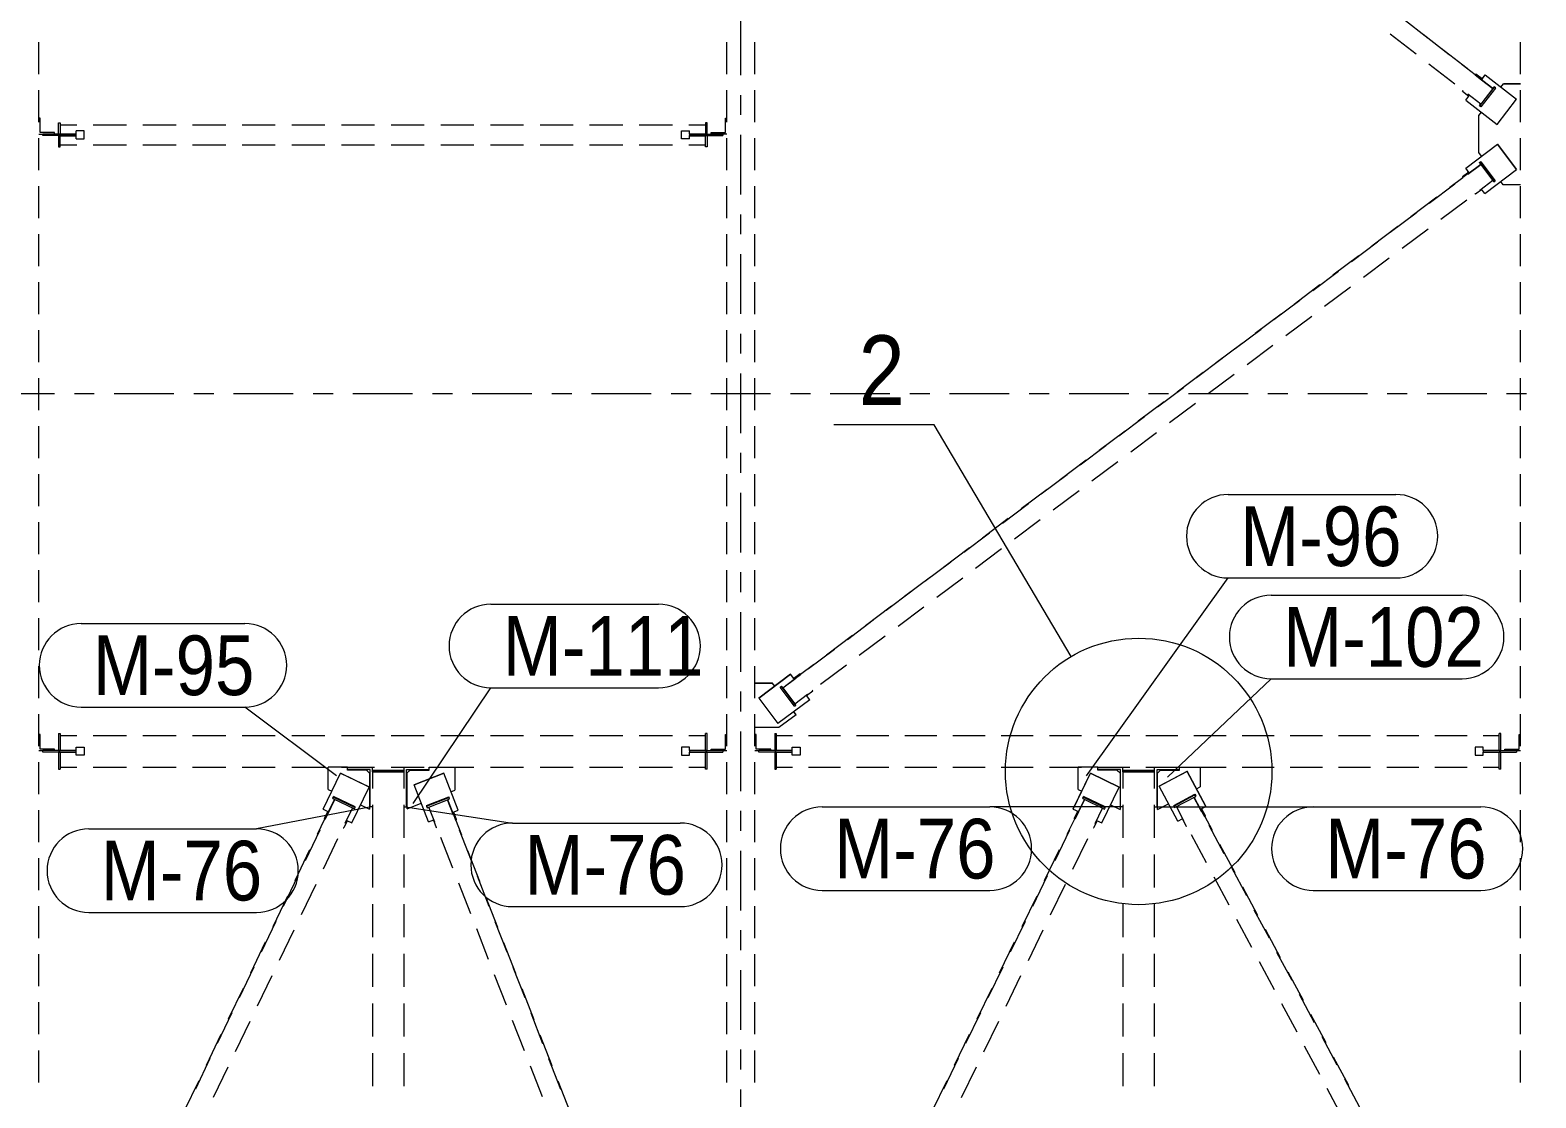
# Model space of a CAD drawing. Header units: millimetres. Extents: x -59 to 782, y -222 to 372.
# Drawn here: x 126.3 to 202, y 14.6 to 68.3 of the extents above; entities that cross this region are included whole.
import ezdxf

# ---------------------------------------------------------------- set-up
doc = ezdxf.new("R2010")
doc.units = ezdxf.units.MM
doc.linetypes.add('XKITLINE00', pattern=[0])
doc.linetypes.add('XKITLINE03', pattern=[6, 3, -1, 1, -1])
for name, color, linetype, lineweight in [('DetailSymbol', 3, 'Continuous', 0), ('Part', 2, 'Continuous', 0), ('PartMark', 3, 'Continuous', 0), ('S-GRID', 1, 'Continuous', 0)]:
    doc.layers.add(name, color=color, linetype=linetype, lineweight=lineweight)
doc.styles.add('GOST type A', font='ARIAL.TTF')

msp = doc.modelspace()

# ---------------------------------------------------------------- linework, layer by layer
at = {"layer": 'DetailSymbol', "linetype": 'XKITLINE00', "lineweight": 0}
for p, q in [((171.724, 48.416), (166.673, 48.416)), ((178.597, 36.759), (171.724, 48.416))]:
    msp.add_line(p, q, dxfattribs=at)
msp.add_circle((182, 30.988), 6.7, dxfattribs=at)
at = {"layer": 'Part', "linetype": 'XKITLINE00', "lineweight": 0}
for p, q in [((196.555, 67.843), (195.255, 68.85)), ((126.7, 66.054), (126.7, 67.663)), ((161.3, 66.054), (161.3, 67.663)), ((162.7, 66.054), (162.7, 67.663)), ((195.942, 67.053), (194.642, 68.06)), ((196.308, 68.052), (197.615, 67.039)), ((201.2, 66.054), (201.2, 67.663)), ((198.505, 66.332), (197.205, 67.339)), ((197.892, 65.542), (196.592, 66.549)), ((198.268, 66.532), (198.922, 66.026)), ((198.919, 66.023), (198.944, 66.054)), ((198.944, 66.047), (198.919, 66.016)), ((198.919, 66.023), (198.919, 66.016)), ((198.919, 66.016), (199.236, 65.771)), ((199.26, 65.809), (198.944, 66.054)), ((198.944, 66.054), (198.944, 66.047)), ((199.26, 65.802), (198.944, 66.047)), ((199.26, 65.806), (199.419, 66.012)), ((199.26, 65.805), (199.419, 66.01)), ((199.419, 66.01), (199.419, 66.012)), ((199.419, 66.012), (201, 64.787)), ((199.419, 66.01), (201, 64.785)), ((126.7, 63.639), (126.7, 65.249)), ((161.3, 63.639), (161.3, 65.249)), ((162.7, 63.639), (162.7, 65.249)), ((198.282, 65.201), (198.301, 65.225)), ((198.282, 65.194), (198.304, 65.222)), ((198.282, 65.201), (198.282, 65.194)), ((198.282, 65.194), (198.598, 64.949)), ((199.866, 65.402), (199.131, 64.453)), ((199.805, 65.324), (199.155, 65.828)), ((199.805, 65.324), (199.192, 64.534)), ((199.929, 65.353), (199.194, 64.404)), ((199.26, 65.802), (199.236, 65.771)), ((199.237, 65.772), (199.805, 65.332)), ((199.26, 65.809), (199.26, 65.802)), ((199.805, 65.332), (199.866, 65.411)), ((199.805, 65.332), (199.805, 65.324)), ((199.929, 65.362), (199.866, 65.411)), ((199.866, 65.411), (199.866, 65.402)), ((199.929, 65.353), (199.866, 65.402)), ((199.929, 65.353), (199.929, 65.362)), ((200.209, 65.4), (200.332, 65.559)), ((200.21, 65.399), (200.332, 65.557)), ((201.2, 65.559), (200.332, 65.559)), ((200.332, 65.559), (200.332, 65.557)), ((200.332, 65.557), (201.2, 65.557)), ((201.2, 63.639), (201.2, 65.249)), ((198.439, 64.746), (198.597, 64.95)), ((198.439, 64.747), (198.596, 64.95)), ((198.439, 64.747), (198.439, 64.746)), ((198.439, 64.746), (200.02, 63.521)), ((199.192, 64.534), (198.542, 65.038)), ((198.598, 64.949), (198.62, 64.977)), ((199.13, 64.463), (199.188, 64.537)), ((199.131, 64.453), (199.13, 64.463)), ((199.194, 64.404), (199.131, 64.453)), ((200.02, 63.521), (201, 64.785)), ((201, 64.785), (201, 64.787)), ((126.77, 63.84), (126.7, 63.84)), ((126.77, 63.11), (126.77, 63.84)), ((127.7, 63.04), (127.7, 63.6)), ((127.7, 63.6), (127.78, 63.6)), ((127.78, 63.6), (127.78, 63.04)), ((160.3, 63.6), (160.22, 63.6)), ((160.22, 63.6), (160.22, 63.04)), ((160.3, 63.04), (160.3, 63.6)), ((161.23, 63.11), (161.23, 63.84)), ((161.23, 63.84), (161.3, 63.84)), ((199.107, 63.978), (199.228, 64.135)), ((199.107, 63.977), (199.229, 64.134)), ((199.107, 63.977), (199.107, 63.978)), ((199.107, 62.107), (199.107, 63.977)), ((126.7, 63.04), (127.5, 63.04)), ((126.7, 61.225), (126.7, 62.835)), ((127.5, 63.11), (126.77, 63.11)), ((128.58, 63.04), (126.9, 63.04)), ((126.9, 62.96), (126.9, 63.04)), ((128.58, 62.96), (126.9, 62.96)), ((127.5, 63.04), (127.5, 63.11)), ((127.7, 62.96), (127.7, 62.4)), ((127.78, 63.5), (128.612, 63.5)), ((127.78, 63.05), (128.567, 63.05)), ((127.78, 62.4), (127.78, 62.96)), ((127.78, 62.95), (128.58, 62.95)), ((128.98, 63.2), (128.58, 63.2)), ((128.58, 63.04), (128.58, 63.2)), ((128.58, 62.96), (128.58, 63.04)), ((128.58, 62.8), (128.58, 62.96)), ((128.98, 62.8), (128.98, 63.2)), ((129.444, 63.5), (131.107, 63.5)), ((131.939, 63.5), (133.603, 63.5)), ((134.434, 63.5), (136.098, 63.5)), ((136.93, 63.5), (138.593, 63.5)), ((139.425, 63.5), (141.089, 63.5)), ((141.92, 63.5), (143.584, 63.5)), ((144.416, 63.5), (146.079, 63.5)), ((146.911, 63.5), (148.575, 63.5)), ((149.407, 63.5), (151.07, 63.5)), ((151.902, 63.5), (153.566, 63.5)), ((154.397, 63.5), (156.061, 63.5)), ((156.893, 63.5), (158.556, 63.5)), ((159.02, 62.8), (159.02, 63.2)), ((159.02, 63.2), (159.42, 63.2)), ((159.388, 63.5), (160.22, 63.5)), ((159.42, 63.04), (159.42, 63.2)), ((159.42, 63.05), (160.22, 63.05)), ((159.42, 63.04), (159.42, 62.96)), ((159.42, 63.04), (161.1, 63.04)), ((159.42, 62.96), (161.1, 62.96)), ((159.42, 62.8), (159.42, 62.96)), ((159.42, 62.95), (160.207, 62.95)), ((160.22, 62.4), (160.22, 62.96)), ((160.3, 62.96), (160.3, 62.4)), ((160.5, 63.04), (160.5, 63.11)), ((160.5, 63.11), (161.23, 63.11)), ((161.3, 63.04), (160.5, 63.04)), ((161.1, 63.04), (161.1, 62.96)), ((161.3, 61.225), (161.3, 62.835)), ((162.7, 61.225), (162.7, 62.835)), ((201.2, 61.225), (201.2, 62.835)), ((127.7, 62.4), (127.78, 62.4)), ((127.78, 62.5), (128.612, 62.5)), ((128.58, 62.8), (128.98, 62.8)), ((129.444, 62.5), (131.107, 62.5)), ((131.939, 62.5), (133.603, 62.5)), ((134.434, 62.5), (136.098, 62.5)), ((136.93, 62.5), (138.593, 62.5)), ((139.425, 62.5), (141.089, 62.5)), ((141.92, 62.5), (143.584, 62.5)), ((144.416, 62.5), (146.079, 62.5)), ((146.911, 62.5), (148.575, 62.5)), ((149.407, 62.5), (151.07, 62.5)), ((151.902, 62.5), (153.566, 62.5)), ((154.397, 62.5), (156.061, 62.5)), ((156.893, 62.5), (158.556, 62.5)), ((159.42, 62.8), (159.02, 62.8)), ((159.388, 62.5), (160.22, 62.5)), ((160.3, 62.4), (160.22, 62.4)), ((198.44, 61.329), (200.04, 62.529)), ((198.44, 61.328), (200.04, 62.528)), ((199.24, 61.929), (199.107, 62.107)), ((200.04, 62.528), (200.04, 62.529)), ((200.04, 62.529), (201, 61.249)), ((201, 61.248), (200.04, 62.528)), ((198.44, 61.328), (198.44, 61.329)), ((198.62, 61.088), (198.44, 61.328)), ((198.545, 61.024), (199.195, 61.511)), ((198.62, 61.088), (199.191, 61.516)), ((199.136, 61.6), (199.2, 61.648)), ((199.2, 61.638), (199.136, 61.59)), ((199.136, 61.59), (199.136, 61.6)), ((199.136, 61.59), (199.856, 60.63)), ((199.92, 60.688), (199.2, 61.648)), ((199.2, 61.648), (199.2, 61.638)), ((199.2, 61.638), (199.92, 60.678)), ((197.641, 60.363), (198.294, 60.853)), ((198.594, 61.123), (198.276, 60.884)), ((198.276, 60.877), (198.596, 61.117)), ((198.276, 60.884), (198.276, 60.877)), ((198.3, 60.845), (198.276, 60.877)), ((198.62, 61.085), (198.3, 60.845)), ((198.596, 61.12), (198.596, 61.117)), ((198.596, 61.117), (198.62, 61.085)), ((198.62, 61.085), (198.62, 61.088)), ((199.145, 60.224), (199.795, 60.711)), ((199.4, 60.048), (201, 61.248)), ((199.856, 60.63), (199.92, 60.678)), ((199.92, 60.678), (199.92, 60.688)), ((200.32, 60.49), (200.201, 60.649)), ((201, 61.249), (201, 61.248)), ((126.7, 58.811), (126.7, 60.42)), ((161.3, 58.811), (161.3, 60.42)), ((162.7, 58.811), (162.7, 60.42)), ((195.683, 58.894), (196.988, 59.873)), ((196.596, 59.562), (197.895, 60.536)), ((198.924, 60.013), (198.903, 60.042)), ((199.244, 60.253), (198.924, 60.013)), ((199.223, 60.282), (199.244, 60.253)), ((199.4, 60.048), (199.224, 60.283)), ((199.244, 60.253), (199.244, 60.256)), ((201.2, 60.49), (200.32, 60.49)), ((201.2, 58.811), (201.2, 60.42)), ((194.646, 58.099), (195.946, 59.074)), ((197.196, 58.762), (198.495, 59.737)), ((193.724, 57.425), (195.03, 58.404)), ((126.7, 56.397), (126.7, 58.006)), ((161.3, 56.397), (161.3, 58.006)), ((162.7, 56.397), (162.7, 58.006)), ((192.697, 56.637), (193.996, 57.612)), ((195.246, 57.3), (196.546, 58.274)), ((201.2, 56.397), (201.2, 58.006)), ((191.765, 55.956), (193.071, 56.935)), ((193.297, 55.837), (194.596, 56.812)), ((190.747, 55.175), (192.047, 56.15)), ((126.7, 53.983), (126.7, 55.592)), ((161.3, 53.983), (161.3, 55.592)), ((162.7, 53.983), (162.7, 55.592)), ((189.807, 54.487), (191.113, 55.467)), ((191.347, 54.375), (192.647, 55.35)), ((201.2, 53.983), (201.2, 55.592)), ((188.798, 53.713), (190.097, 54.688)), ((187.848, 53.018), (189.154, 53.998)), ((189.398, 52.913), (190.697, 53.888)), ((126.7, 51.568), (126.7, 53.178)), ((161.3, 51.568), (161.3, 53.178)), ((162.7, 51.568), (162.7, 53.178)), ((186.848, 52.251), (188.148, 53.226)), ((201.2, 51.568), (201.2, 53.178)), ((185.889, 51.549), (187.195, 52.529)), ((187.448, 51.451), (188.748, 52.426)), ((184.899, 50.789), (186.198, 51.764)), ((126.7, 49.154), (126.7, 50.764)), ((161.3, 49.154), (161.3, 50.764)), ((162.7, 49.154), (162.7, 50.764)), ((183.931, 50.08), (185.237, 51.06)), ((185.499, 49.989), (186.798, 50.964)), ((201.2, 49.154), (201.2, 50.764)), ((182.949, 49.327), (184.249, 50.301)), ((181.972, 48.611), (183.278, 49.591)), ((183.549, 48.527), (184.849, 49.502)), ((181, 47.864), (182.299, 48.839)), ((126.7, 46.74), (126.7, 48.349)), ((161.3, 46.74), (161.3, 48.349)), ((162.7, 46.74), (162.7, 48.349)), ((180.014, 47.142), (181.319, 48.122)), ((181.6, 47.065), (182.899, 48.039)), ((201.2, 46.74), (201.2, 48.349)), ((179.05, 46.402), (180.35, 47.377)), ((178.055, 45.673), (179.361, 46.653)), ((179.65, 45.602), (180.95, 46.577)), ((126.7, 44.326), (126.7, 45.935)), ((161.3, 44.326), (161.3, 45.935)), ((162.7, 44.326), (162.7, 45.935)), ((177.101, 44.94), (178.4, 45.915)), ((201.2, 44.326), (201.2, 45.935)), ((176.096, 44.204), (177.402, 45.184)), ((177.701, 44.14), (179, 45.115)), ((175.151, 43.478), (176.451, 44.453)), ((126.7, 41.911), (126.7, 43.521)), ((161.3, 41.911), (161.3, 43.521)), ((162.7, 41.911), (162.7, 43.521)), ((174.138, 42.735), (175.443, 43.715)), ((175.751, 42.678), (177.051, 43.653)), ((201.2, 41.911), (201.2, 43.521)), ((173.202, 42.016), (174.501, 42.991)), ((172.179, 41.266), (173.485, 42.246)), ((173.802, 41.216), (175.101, 42.191)), ((126.7, 39.497), (126.7, 41.107)), ((161.3, 39.497), (161.3, 41.107)), ((162.7, 39.497), (162.7, 41.107)), ((171.252, 40.554), (172.552, 41.529)), ((201.2, 39.497), (201.2, 41.107)), ((170.22, 39.797), (171.526, 40.777)), ((171.852, 39.754), (173.152, 40.729)), ((169.302, 39.092), (170.602, 40.066)), ((126.7, 37.083), (126.7, 38.692)), ((161.3, 37.083), (161.3, 38.692)), ((162.7, 37.083), (162.7, 38.692)), ((168.262, 38.328), (169.568, 39.308)), ((169.903, 38.292), (171.202, 39.267)), ((201.2, 37.083), (201.2, 38.692)), ((167.353, 37.629), (168.653, 38.604)), ((165.403, 36.167), (166.703, 37.142)), ((166.303, 36.859), (167.609, 37.839)), ((167.953, 36.83), (169.253, 37.804)), ((164.997, 35.88), (165.65, 36.37)), ((166.004, 35.368), (167.303, 36.342)), ((126.7, 34.669), (126.7, 36.278)), ((161.3, 34.669), (161.3, 36.278)), ((162.7, 34.669), (162.7, 36.278)), ((162.9, 34.674), (164.5, 35.874)), ((164.5, 35.873), (162.9, 34.673)), ((164.104, 35.193), (164.754, 35.68)), ((164.104, 35.2), (164.679, 35.631)), ((164.656, 35.666), (164.5, 35.874)), ((164.5, 35.874), (164.5, 35.873)), ((164.656, 35.665), (164.5, 35.873)), ((164.656, 35.669), (164.976, 35.909)), ((164.976, 35.902), (164.656, 35.662)), ((164.656, 35.662), (164.656, 35.669)), ((164.68, 35.63), (164.656, 35.662)), ((164.68, 35.63), (165, 35.87)), ((165, 35.877), (164.976, 35.909)), ((164.976, 35.909), (164.976, 35.902)), ((165, 35.87), (164.976, 35.902)), ((165, 35.87), (165, 35.877)), ((201.2, 34.669), (201.2, 36.278)), ((162.7, 35.435), (163.58, 35.435)), ((162.7, 35.434), (163.58, 35.434)), ((163.701, 35.274), (163.58, 35.435)), ((163.58, 35.435), (163.58, 35.434)), ((163.7, 35.274), (163.58, 35.434)), ((163.98, 35.233), (164.044, 35.281)), ((163.98, 35.223), (164.044, 35.271)), ((163.98, 35.223), (163.98, 35.233)), ((164.7, 34.263), (163.98, 35.223)), ((164.044, 35.271), (164.044, 35.281)), ((164.104, 35.201), (164.044, 35.281)), ((164.764, 34.311), (164.044, 35.271)), ((164.104, 35.2), (164.104, 35.193)), ((164.104, 35.193), (164.704, 34.393)), ((164.704, 34.393), (165.354, 34.88)), ((165.304, 34.798), (165.282, 34.827)), ((165.304, 34.798), (165.624, 35.038)), ((165.624, 35.038), (165.602, 35.067)), ((165.624, 35.045), (165.606, 35.069)), ((165.624, 35.038), (165.624, 35.045)), ((162.9, 34.673), (162.9, 34.674)), ((162.9, 34.673), (163.86, 33.393)), ((165.46, 34.593), (163.86, 33.393)), ((164.7, 34.263), (164.764, 34.311)), ((164.764, 34.321), (164.708, 34.396)), ((164.764, 34.311), (164.764, 34.321)), ((165.46, 34.593), (165.305, 34.799)), ((165.46, 34.594), (165.306, 34.799)), ((165.46, 34.594), (165.46, 34.593)), ((126.7, 32.254), (126.7, 33.864)), ((161.3, 32.254), (161.3, 33.864)), ((162.7, 32.254), (162.7, 33.864)), ((164.78, 33.834), (163.9, 33.203)), ((164.78, 33.836), (164.661, 33.994)), ((164.78, 33.834), (164.661, 33.993)), ((164.78, 33.834), (164.78, 33.836)), ((201.2, 32.254), (201.2, 33.864)), ((126.77, 32.84), (126.7, 32.84)), ((126.77, 32.11), (126.77, 32.84)), ((127.7, 32.9), (127.7, 32.04)), ((127.7, 32.9), (127.78, 32.9)), ((127.78, 32.9), (127.78, 32.04)), ((127.78, 32.8), (128.612, 32.8)), ((129.444, 32.8), (131.107, 32.8)), ((131.939, 32.8), (133.603, 32.8)), ((134.434, 32.8), (136.098, 32.8)), ((136.93, 32.8), (138.593, 32.8)), ((139.425, 32.8), (141.089, 32.8)), ((141.92, 32.8), (143.584, 32.8)), ((144.416, 32.8), (146.079, 32.8)), ((146.911, 32.8), (148.575, 32.8)), ((149.407, 32.8), (151.07, 32.8)), ((151.902, 32.8), (153.566, 32.8)), ((154.397, 32.8), (156.061, 32.8)), ((156.893, 32.8), (158.556, 32.8)), ((159.388, 32.8), (160.22, 32.8)), ((160.3, 32.9), (160.22, 32.9)), ((160.22, 32.04), (160.22, 32.9)), ((160.3, 32.04), (160.3, 32.9)), ((161.23, 32.11), (161.23, 32.84)), ((161.23, 32.84), (161.3, 32.84)), ((163.9, 33.203), (162.7, 33.203)), ((162.77, 32.84), (162.7, 32.84)), ((162.77, 32.11), (162.77, 32.84)), ((163.7, 32.9), (163.7, 32.04)), ((163.7, 32.9), (163.78, 32.9)), ((163.78, 32.9), (163.78, 32.04)), ((163.78, 32.8), (164.588, 32.8)), ((165.395, 32.8), (167.01, 32.8)), ((167.818, 32.8), (169.433, 32.8)), ((170.24, 32.8), (171.856, 32.8)), ((172.663, 32.8), (174.278, 32.8)), ((175.086, 32.8), (176.701, 32.8)), ((177.508, 32.8), (179.124, 32.8)), ((179.931, 32.8), (181.546, 32.8)), ((182.354, 32.8), (183.969, 32.8)), ((184.776, 32.8), (186.392, 32.8)), ((187.199, 32.8), (188.814, 32.8)), ((189.622, 32.8), (191.237, 32.8)), ((192.044, 32.8), (193.66, 32.8)), ((194.467, 32.8), (196.082, 32.8)), ((196.89, 32.8), (198.505, 32.8)), ((199.312, 32.8), (200.12, 32.8)), ((200.2, 32.9), (200.12, 32.9)), ((200.12, 32.04), (200.12, 32.9)), ((200.2, 32.04), (200.2, 32.9)), ((201.13, 32.11), (201.13, 32.84)), ((201.13, 32.84), (201.2, 32.84)), ((126.7, 32.04), (126.9, 32.04)), ((127.5, 32.11), (126.77, 32.11)), ((128.58, 32.04), (126.9, 32.04)), ((126.9, 31.96), (126.9, 32.04)), ((128.58, 31.96), (126.9, 31.96)), ((127.5, 32.04), (127.5, 32.11)), ((127.7, 32.04), (127.78, 32.04)), ((127.7, 31.96), (127.7, 31.1)), ((127.7, 31.96), (127.78, 31.96)), ((127.78, 32.05), (128.567, 32.05)), ((127.78, 31.96), (127.78, 31.1)), ((127.78, 31.95), (128.58, 31.95)), ((128.58, 32.2), (128.98, 32.2)), ((128.58, 32.04), (128.58, 32.2)), ((128.58, 31.96), (128.58, 32.04)), ((128.58, 31.8), (128.58, 31.96)), ((128.98, 31.8), (128.58, 31.8)), ((128.98, 32.2), (128.98, 31.8)), ((159.42, 32.2), (159.02, 32.2)), ((159.02, 32.2), (159.02, 31.8)), ((159.02, 31.8), (159.42, 31.8)), ((159.42, 32.04), (159.42, 32.2)), ((159.42, 32.05), (160.22, 32.05)), ((159.42, 32.04), (159.42, 31.96)), ((159.42, 32.04), (161.1, 32.04)), ((159.42, 31.8), (159.42, 31.96)), ((159.42, 31.96), (161.1, 31.96)), ((159.42, 31.95), (160.207, 31.95)), ((160.3, 32.04), (160.22, 32.04)), ((160.3, 31.96), (160.22, 31.96)), ((160.22, 31.1), (160.22, 31.96)), ((160.3, 31.1), (160.3, 31.96)), ((160.5, 32.04), (160.5, 32.11)), ((160.5, 32.11), (161.23, 32.11)), ((161.1, 32.04), (161.1, 31.96)), ((161.1, 32.04), (161.3, 32.04)), ((162.7, 32.04), (162.9, 32.04)), ((163.5, 32.11), (162.77, 32.11)), ((164.58, 32.04), (162.9, 32.04)), ((162.9, 31.96), (162.9, 32.04)), ((164.58, 31.96), (162.9, 31.96)), ((163.5, 32.04), (163.5, 32.11)), ((163.7, 32.04), (163.78, 32.04)), ((163.7, 31.96), (163.7, 31.1)), ((163.7, 31.96), (163.78, 31.96)), ((163.78, 32.05), (164.567, 32.05)), ((163.78, 31.96), (163.78, 31.1)), ((163.78, 31.95), (164.58, 31.95)), ((164.58, 32.2), (164.98, 32.2)), ((164.58, 32.04), (164.58, 32.2)), ((164.58, 31.96), (164.58, 32.04)), ((164.58, 31.8), (164.58, 31.96)), ((164.98, 31.8), (164.58, 31.8)), ((164.98, 32.2), (164.98, 31.8)), ((199.32, 32.2), (198.92, 32.2)), ((198.92, 32.2), (198.92, 31.8)), ((198.92, 31.8), (199.32, 31.8)), ((199.32, 32.04), (199.32, 32.2)), ((199.32, 32.05), (200.12, 32.05)), ((199.32, 32.04), (199.32, 31.96)), ((199.32, 32.04), (201, 32.04)), ((199.32, 31.96), (201, 31.96)), ((199.32, 31.8), (199.32, 31.96)), ((199.32, 31.95), (200.107, 31.95)), ((200.2, 32.04), (200.12, 32.04)), ((200.2, 31.96), (200.12, 31.96)), ((200.12, 31.1), (200.12, 31.96)), ((200.2, 31.1), (200.2, 31.96)), ((200.4, 32.04), (200.4, 32.11)), ((200.4, 32.11), (201.13, 32.11)), ((201, 32.04), (201.2, 32.04)), ((201, 32.04), (201, 31.96)), ((126.7, 29.84), (126.7, 31.45)), ((127.7, 31.1), (127.78, 31.1)), ((127.78, 31.2), (128.612, 31.2)), ((129.444, 31.2), (131.107, 31.2)), ((131.939, 31.2), (133.603, 31.2)), ((134.434, 31.2), (136.098, 31.2)), ((136.93, 31.2), (138.593, 31.2)), ((139.425, 31.2), (141.089, 31.2)), ((141.25, 31.195), (141.25, 31.2)), ((142.225, 31.195), (141.25, 31.195)), ((141.25, 30.084), (141.25, 31.195)), ((141.92, 31.2), (143.584, 31.2)), ((142.225, 31.08), (142.225, 31.2)), ((143.355, 31.08), (142.225, 31.08)), ((142.225, 31.055), (142.225, 31.08)), ((143.175, 31.065), (142.225, 31.065)), ((143.175, 31.055), (142.225, 31.055)), ((143.175, 31.065), (143.175, 31.055)), ((143.335, 30.905), (143.175, 31.065)), ((143.335, 30.895), (143.175, 31.055)), ((143.355, 29.2), (143.355, 31.08)), ((143.475, 30.969), (143.475, 31.2)), ((144.416, 31.2), (146.079, 31.2)), ((145.075, 30.969), (145.075, 31.2)), ((145.195, 29.2), (145.195, 31.08)), ((145.195, 31.08), (146.325, 31.08)), ((145.215, 30.91), (145.365, 31.06)), ((145.215, 30.915), (145.36, 31.06)), ((145.36, 31.06), (146.325, 31.06)), ((146.325, 31.08), (146.325, 31.2)), ((146.325, 31.195), (147.611, 31.195)), ((146.325, 31.06), (146.325, 31.08)), ((146.911, 31.2), (148.575, 31.2)), ((147.611, 31.195), (147.611, 31.2)), ((147.611, 31.195), (147.611, 30.041)), ((149.407, 31.2), (151.07, 31.2)), ((151.902, 31.2), (153.566, 31.2)), ((154.397, 31.2), (156.061, 31.2)), ((156.893, 31.2), (158.556, 31.2)), ((159.388, 31.2), (160.22, 31.2)), ((160.3, 31.1), (160.22, 31.1)), ((161.3, 29.84), (161.3, 31.45)), ((162.7, 29.84), (162.7, 31.45)), ((163.7, 31.1), (163.78, 31.1)), ((163.78, 31.2), (164.588, 31.2)), ((165.395, 31.2), (167.01, 31.2)), ((167.818, 31.2), (169.433, 31.2)), ((170.24, 31.2), (171.856, 31.2)), ((172.663, 31.2), (174.278, 31.2)), ((175.086, 31.2), (176.701, 31.2)), ((177.508, 31.2), (179.124, 31.2)), ((178.961, 31.195), (178.961, 31.2)), ((179.95, 31.195), (178.961, 31.195)), ((178.961, 30.088), (178.961, 31.195)), ((179.931, 31.2), (181.546, 31.2)), ((179.95, 31.08), (179.95, 31.2)), ((181.08, 31.08), (179.95, 31.08)), ((179.95, 31.055), (179.95, 31.08)), ((180.9, 31.065), (179.95, 31.065)), ((180.9, 31.055), (179.95, 31.055)), ((180.9, 31.065), (180.9, 31.055)), ((181.06, 30.905), (180.9, 31.065)), ((181.06, 30.895), (180.9, 31.055)), ((181.08, 29.2), (181.08, 31.08)), ((181.2, 30.969), (181.2, 31.2)), ((182.354, 31.2), (183.969, 31.2)), ((182.8, 30.969), (182.8, 31.2)), ((182.92, 29.2), (182.92, 31.08)), ((182.92, 31.08), (184.05, 31.08)), ((182.94, 30.9), (183.1, 31.06)), ((183.1, 31.06), (184.05, 31.06)), ((184.05, 31.08), (184.05, 31.2)), ((184.05, 31.195), (185.085, 31.195)), ((184.05, 31.06), (184.05, 31.08)), ((184.776, 31.2), (186.392, 31.2)), ((185.085, 31.195), (185.085, 31.2)), ((185.085, 31.195), (185.085, 30.211)), ((187.199, 31.2), (188.814, 31.2)), ((189.622, 31.2), (191.237, 31.2)), ((192.044, 31.2), (193.66, 31.2)), ((194.467, 31.2), (196.082, 31.2)), ((196.89, 31.2), (198.505, 31.2)), ((199.312, 31.2), (200.12, 31.2)), ((200.2, 31.1), (200.12, 31.1)), ((201.2, 29.84), (201.2, 31.45)), ((140.998, 29.098), (141.863, 30.898)), ((140.998, 29.093), (141.863, 30.893)), ((141.863, 30.893), (141.863, 30.898)), ((141.863, 30.898), (143.306, 30.208)), ((143.306, 30.203), (141.863, 30.893)), ((143.335, 30.905), (143.335, 30.895)), ((143.335, 30.895), (143.335, 29.086)), ((143.475, 30.988), (143.515, 30.988)), ((143.475, 30.969), (143.475, 30.137)), ((145.035, 31.028), (143.515, 31.028)), ((143.515, 31.028), (143.515, 30.961)), ((143.515, 31.001), (145.035, 31.001)), ((143.515, 30.961), (145.035, 30.961)), ((145.075, 30.96), (143.567, 30.96)), ((145.035, 30.961), (145.035, 31.028)), ((145.035, 30.988), (145.075, 30.988)), ((145.075, 30.137), (145.075, 30.969)), ((145.215, 29.106), (145.215, 30.915)), ((145.571, 30.317), (147.061, 30.898)), ((147.061, 30.893), (145.571, 30.312)), ((145.571, 30.312), (145.571, 30.317)), ((146.299, 28.453), (145.571, 30.312)), ((147.789, 29.039), (147.061, 30.898)), ((147.061, 30.898), (147.061, 30.893)), ((147.789, 29.034), (147.061, 30.893)), ((178.703, 29.103), (179.578, 30.898)), ((178.703, 29.098), (179.578, 30.893)), ((179.578, 30.893), (179.578, 30.898)), ((179.578, 30.898), (181.017, 30.2)), ((181.017, 30.194), (179.578, 30.893)), ((181.06, 30.905), (181.06, 29.069)), ((181.2, 30.988), (181.24, 30.988)), ((181.2, 30.969), (181.2, 30.137)), ((182.76, 31.028), (181.24, 31.028)), ((181.24, 31.028), (181.24, 30.961)), ((181.24, 31.001), (182.76, 31.001)), ((181.24, 30.961), (182.76, 30.961)), ((182.8, 30.96), (181.293, 30.96)), ((182.76, 30.961), (182.76, 31.028)), ((182.76, 30.988), (182.8, 30.988)), ((182.8, 30.137), (182.8, 30.969)), ((182.94, 29.07), (182.94, 30.9)), ((183.026, 30.246), (184.437, 30.998)), ((184.437, 30.993), (183.026, 30.241)), ((185.379, 29.237), (184.437, 30.998)), ((184.437, 30.998), (184.437, 30.993)), ((185.379, 29.232), (184.437, 30.993)), ((141.21, 28.814), (141.578, 29.58)), ((141.25, 30.084), (141.431, 29.998)), ((141.269, 28.963), (141.567, 29.585)), ((141.49, 29.655), (141.525, 29.727)), ((141.525, 29.694), (141.49, 29.622)), ((141.49, 29.622), (141.49, 29.655)), ((141.49, 29.622), (142.572, 29.104)), ((142.607, 29.209), (141.525, 29.727)), ((141.525, 29.727), (141.525, 29.694)), ((141.525, 29.694), (142.607, 29.176)), ((142.441, 28.403), (143.306, 30.203)), ((143.306, 30.208), (143.306, 30.203)), ((146.194, 29.269), (147.312, 29.705)), ((146.194, 29.236), (147.312, 29.672)), ((146.223, 29.162), (147.341, 29.597)), ((147.55, 28.795), (147.25, 29.562)), ((147.51, 28.924), (147.259, 29.565)), ((147.312, 29.672), (147.312, 29.705)), ((147.312, 29.705), (147.341, 29.631)), ((147.341, 29.597), (147.312, 29.672)), ((147.341, 29.597), (147.341, 29.631)), ((147.425, 29.968), (147.611, 30.041)), ((178.912, 28.812), (179.285, 29.578)), ((178.961, 30.088), (179.14, 30.001)), ((178.973, 28.967), (179.273, 29.583)), ((179.194, 29.659), (179.229, 29.731)), ((179.229, 29.694), (179.194, 29.622)), ((179.194, 29.622), (179.194, 29.659)), ((179.194, 29.622), (180.281, 29.094)), ((180.316, 29.203), (179.229, 29.731)), ((179.229, 29.731), (179.229, 29.694)), ((179.229, 29.694), (180.316, 29.166)), ((180.142, 28.4), (181.017, 30.194)), ((181.017, 30.2), (181.017, 30.194)), ((183.026, 30.241), (183.026, 30.246)), ((183.967, 28.48), (183.026, 30.241)), ((183.764, 29.277), (184.829, 29.844)), ((183.764, 29.24), (184.829, 29.807)), ((183.802, 29.169), (184.867, 29.736)), ((185.157, 28.98), (184.778, 29.689)), ((185.114, 29.09), (184.79, 29.696)), ((184.829, 29.807), (184.829, 29.844)), ((184.829, 29.844), (184.867, 29.773)), ((184.867, 29.736), (184.829, 29.807)), ((184.867, 29.736), (184.867, 29.773)), ((184.908, 30.117), (185.085, 30.211)), ((126.7, 27.426), (126.7, 29.035)), ((140.998, 29.098), (140.998, 29.093)), ((140.998, 29.093), (141.269, 28.964)), ((141.227, 28.984), (141.06, 28.635)), ((141.06, 28.611), (141.233, 28.971)), ((141.269, 28.954), (141.096, 28.594)), ((141.233, 28.981), (141.233, 28.971)), ((141.233, 28.971), (141.269, 28.954)), ((141.269, 28.954), (141.269, 28.964)), ((142.112, 28.382), (142.48, 29.148)), ((142.572, 29.104), (142.607, 29.176)), ((142.607, 29.176), (142.607, 29.209)), ((142.875, 29.307), (143.335, 29.086)), ((143.475, 29.2), (143.355, 29.2)), ((143.475, 29.305), (143.475, 27.641)), ((145.075, 27.641), (145.075, 29.305)), ((145.075, 29.2), (145.195, 29.2)), ((145.215, 29.106), (145.933, 29.386)), ((146.194, 29.269), (146.194, 29.236)), ((146.194, 29.236), (146.223, 29.162)), ((146.618, 28.432), (146.318, 29.199)), ((147.509, 28.925), (147.789, 29.034)), ((147.51, 28.915), (147.547, 28.93)), ((147.51, 28.925), (147.51, 28.915)), ((147.51, 28.915), (147.655, 28.543)), ((147.547, 28.93), (147.547, 28.939)), ((147.693, 28.558), (147.547, 28.93)), ((147.552, 28.941), (147.693, 28.582)), ((147.789, 29.034), (147.789, 29.039)), ((161.3, 27.426), (161.3, 29.035)), ((162.7, 27.426), (162.7, 29.035)), ((178.703, 29.103), (178.703, 29.098)), ((178.703, 29.098), (178.973, 28.967)), ((178.931, 28.988), (178.762, 28.641)), ((178.762, 28.615), (178.937, 28.974)), ((178.973, 28.957), (178.798, 28.598)), ((178.937, 28.985), (178.937, 28.974)), ((178.937, 28.974), (178.973, 28.957)), ((178.973, 28.957), (178.973, 28.967)), ((179.811, 28.376), (180.184, 29.141)), ((180.281, 29.094), (180.316, 29.166)), ((180.316, 29.166), (180.316, 29.203)), ((180.581, 29.301), (181.06, 29.069)), ((181.2, 29.2), (181.08, 29.2)), ((181.2, 29.305), (181.2, 27.641)), ((182.8, 27.641), (182.8, 29.305)), ((182.8, 29.2), (182.92, 29.2)), ((182.94, 29.07), (183.494, 29.365)), ((183.764, 29.277), (183.764, 29.24)), ((183.764, 29.24), (183.802, 29.169)), ((184.275, 28.511), (183.896, 29.22)), ((185.114, 29.091), (185.379, 29.232)), ((185.114, 29.08), (185.149, 29.099)), ((185.114, 29.091), (185.114, 29.08)), ((185.114, 29.08), (185.302, 28.728)), ((185.149, 29.099), (185.149, 29.11)), ((185.338, 28.747), (185.149, 29.099)), ((185.156, 29.113), (185.338, 28.773)), ((185.338, 28.773), (185.338, 28.747)), ((185.379, 29.232), (185.379, 29.237)), ((201.2, 27.426), (201.2, 29.035)), ((140.107, 26.517), (140.842, 28.048)), ((140.708, 27.828), (141.08, 28.602)), ((141.06, 28.635), (141.06, 28.611)), ((141.06, 28.611), (141.096, 28.594)), ((142.005, 28.159), (142.034, 28.145)), ((142.207, 28.505), (142.034, 28.145)), ((142.177, 28.519), (142.207, 28.505)), ((142.181, 28.527), (142.441, 28.403)), ((142.207, 28.505), (142.207, 28.515)), ((146.299, 28.453), (146.569, 28.558)), ((146.541, 28.538), (146.572, 28.55)), ((146.541, 28.547), (146.541, 28.538)), ((146.541, 28.538), (146.687, 28.166)), ((146.687, 28.166), (146.718, 28.178)), ((147.655, 28.543), (147.693, 28.558)), ((147.972, 27.776), (147.669, 28.549)), ((147.693, 28.582), (147.693, 28.558)), ((148.45, 26.496), (147.85, 28.029)), ((177.792, 26.515), (178.539, 28.046)), ((178.403, 27.833), (178.78, 28.607)), ((178.762, 28.641), (178.762, 28.615)), ((178.762, 28.615), (178.798, 28.598)), ((179.705, 28.158), (179.733, 28.144)), ((179.908, 28.503), (179.733, 28.144)), ((179.88, 28.516), (179.908, 28.503)), ((179.884, 28.525), (180.142, 28.4)), ((179.908, 28.503), (179.908, 28.513)), ((183.967, 28.48), (184.219, 28.614)), ((184.197, 28.592), (184.224, 28.606)), ((184.197, 28.602), (184.197, 28.592)), ((184.197, 28.592), (184.385, 28.24)), ((184.385, 28.24), (184.412, 28.254)), ((185.302, 28.728), (185.338, 28.747)), ((185.703, 28.026), (185.322, 28.738)), ((186.294, 26.853), (185.536, 28.271)), ((141.008, 26.086), (141.744, 27.617)), ((147.518, 26.132), (146.918, 27.666)), ((178.692, 26.079), (179.438, 27.61)), ((185.412, 26.384), (184.654, 27.802)), ((186.846, 25.887), (186.084, 27.313)), ((126.7, 25.012), (126.7, 26.621)), ((139.593, 25.507), (140.336, 27.055)), ((143.475, 26.809), (143.475, 25.146)), ((145.075, 25.146), (145.075, 26.809)), ((148.879, 25.458), (148.274, 27.004)), ((161.3, 25.012), (161.3, 26.621)), ((162.7, 25.012), (162.7, 26.621)), ((177.271, 25.511), (178.025, 27.059)), ((181.2, 26.809), (181.2, 25.146)), ((182.8, 25.146), (182.8, 26.809)), ((201.2, 25.012), (201.2, 26.621)), ((139.003, 24.22), (139.739, 25.752)), ((176.673, 24.219), (177.419, 25.75)), ((187.431, 24.726), (186.673, 26.144)), ((139.905, 23.789), (140.641, 25.32)), ((148.418, 23.833), (147.818, 25.366)), ((149.35, 24.196), (148.75, 25.729)), ((177.572, 23.782), (178.318, 25.313)), ((186.549, 24.257), (185.791, 25.675)), ((187.989, 23.748), (187.227, 25.174)), ((138.478, 23.186), (139.221, 24.734)), ((143.475, 24.314), (143.475, 22.65)), ((145.075, 22.65), (145.075, 24.314)), ((149.786, 23.14), (149.181, 24.686)), ((176.14, 23.19), (176.894, 24.738)), ((181.2, 24.314), (181.2, 22.65)), ((182.8, 22.65), (182.8, 24.314)), ((126.7, 22.598), (126.7, 24.207)), ((161.3, 22.598), (161.3, 24.207)), ((162.7, 22.598), (162.7, 24.207)), ((187.686, 22.13), (186.928, 23.548)), ((188.568, 22.6), (187.81, 24.017)), ((201.2, 22.598), (201.2, 24.207)), ((137.9, 21.924), (138.636, 23.455)), ((138.802, 21.492), (139.537, 23.023)), ((149.318, 21.533), (148.718, 23.066)), ((150.25, 21.897), (149.65, 23.43)), ((175.553, 21.922), (176.3, 23.453)), ((176.453, 21.486), (177.199, 23.017)), ((189.133, 21.61), (188.37, 23.035)), ((137.363, 20.865), (138.106, 22.413)), ((150.693, 20.822), (150.088, 22.368)), ((175.008, 20.869), (175.762, 22.416)), ((126.7, 20.183), (126.7, 21.793)), ((143.475, 21.818), (143.475, 20.154)), ((145.075, 20.154), (145.075, 21.818)), ((161.3, 20.183), (161.3, 21.793)), ((162.7, 20.183), (162.7, 21.793)), ((181.2, 21.818), (181.2, 20.154)), ((182.8, 20.154), (182.8, 21.818)), ((188.823, 20.003), (188.065, 21.421)), ((189.706, 20.473), (188.947, 21.891)), ((201.2, 20.183), (201.2, 21.793)), ((136.797, 19.627), (137.532, 21.158)), ((137.698, 19.195), (138.434, 20.726)), ((150.218, 19.234), (149.618, 20.767)), ((151.15, 19.597), (150.55, 21.13)), ((174.434, 19.625), (175.18, 21.156)), ((175.333, 19.189), (176.079, 20.72)), ((190.276, 19.471), (189.514, 20.897)), ((136.248, 18.544), (136.991, 20.091)), ((151.6, 18.505), (150.996, 20.05)), ((173.876, 18.548), (174.631, 20.095)), ((190.843, 18.346), (190.085, 19.764)), ((126.7, 17.769), (126.7, 19.379)), ((143.475, 19.322), (143.475, 17.659)), ((145.075, 17.659), (145.075, 19.322)), ((161.3, 17.769), (161.3, 19.379)), ((162.7, 17.769), (162.7, 19.379)), ((181.2, 19.322), (181.2, 17.659)), ((182.8, 17.659), (182.8, 19.322)), ((189.96, 17.876), (189.202, 19.294)), ((201.2, 17.769), (201.2, 19.379)), ((135.693, 17.33), (136.429, 18.861)), ((136.595, 16.898), (137.331, 18.429)), ((151.118, 16.934), (150.518, 18.467)), ((152.05, 17.297), (151.45, 18.83)), ((173.314, 17.329), (174.061, 18.86)), ((174.214, 16.892), (174.96, 18.423)), ((191.419, 17.333), (190.657, 18.758)), ((135.133, 16.223), (135.876, 17.77)), ((152.508, 16.187), (151.903, 17.732)), ((172.745, 16.226), (173.499, 17.774)), ((191.98, 16.219), (191.222, 17.637)), ((126.7, 15.355), (126.7, 16.964)), ((143.475, 16.827), (143.475, 15.163)), ((145.075, 15.163), (145.075, 16.827)), ((161.3, 15.355), (161.3, 16.964)), ((162.7, 15.355), (162.7, 16.964)), ((181.2, 16.827), (181.2, 15.163)), ((182.8, 15.163), (182.8, 16.827)), ((191.098, 15.749), (190.339, 17.167)), ((201.2, 15.355), (201.2, 16.964)), ((134.59, 15.033), (135.326, 16.564)), ((135.492, 14.601), (136.227, 16.133)), ((152.018, 14.634), (151.418, 16.167)), ((152.95, 14.998), (152.35, 16.531)), ((172.195, 15.032), (172.941, 16.563)), ((173.094, 14.596), (173.84, 16.127)), ((192.563, 15.194), (191.8, 16.62)), ((134.018, 13.902), (134.761, 15.449)), ((153.415, 13.869), (152.81, 15.414)), ((171.613, 13.905), (172.368, 15.453)), ((193.117, 14.092), (192.359, 15.51)), ((192.235, 13.622), (191.477, 15.04))]:
    msp.add_line(p, q, dxfattribs=at)
at = {"layer": 'PartMark', "linetype": 'XKITLINE00', "lineweight": 0}
for p, q in [((186.501, 44.915), (194.931, 44.915)), ((179.383, 30.771), (186.501, 40.715)), ((186.501, 40.715), (194.931, 40.715)), ((149.429, 39.397), (157.864, 39.397)), ((188.657, 39.851), (198.261, 39.851)), ((128.828, 38.424), (137.066, 38.424)), ((183.445, 30.699), (188.657, 35.651)), ((188.657, 35.651), (198.261, 35.651)), ((145.526, 29.378), (149.429, 35.197)), ((149.429, 35.197), (157.864, 35.197)), ((128.828, 34.224), (137.066, 34.224)), ((141.67, 30.774), (137.066, 34.224)), ((143.413, 29.205), (137.649, 28.101)), ((145.137, 29.205), (150.521, 28.392)), ((166.085, 29.205), (174.516, 29.205)), ((181.138, 29.205), (174.516, 29.205)), ((182.862, 29.205), (190.776, 29.205)), ((190.776, 29.205), (199.206, 29.205)), ((129.219, 28.101), (137.649, 28.101)), ((150.521, 28.392), (158.952, 28.392)), ((166.085, 25.005), (174.516, 25.005)), ((190.776, 25.005), (199.206, 25.005)), ((129.219, 23.901), (137.649, 23.901)), ((150.521, 24.192), (158.952, 24.192))]:
    msp.add_line(p, q, dxfattribs=at)
for centre, start, end in [((186.501, 42.815), 90, 270), ((194.931, 42.815), 270, 90), ((149.429, 37.297), 90, 270), ((157.864, 37.297), 270, 90), ((188.657, 37.751), 90, 270), ((198.261, 37.751), 270, 90), ((128.828, 36.324), 90, 270), ((137.066, 36.324), 270, 90), ((166.085, 27.105), 90, 270), ((174.516, 27.105), 270, 90), ((190.776, 27.105), 90, 270), ((199.206, 27.105), 270, 90), ((129.219, 26.001), 90, 270), ((137.649, 26.001), 270, 90), ((150.521, 26.292), 90, 270), ((158.952, 26.292), 270, 90)]:
    msp.add_arc(centre, 2.1, start, end, dxfattribs=at)
at = {"layer": 'S-GRID', "linetype": 'XKITLINE03', "lineweight": 0}
for p, q in [((162, -30), (162, 341.066)), ((-25.505, 50), (766.195, 50))]:
    msp.add_line(p, q, dxfattribs=at)

# ---------------------------------------------------------------- texts
at = {"layer": 'DetailSymbol', "style": 'GOST type A', "width": 0.85}
msp.add_text('2', height=3.5, dxfattribs=at).set_placement((167.923, 49.416))
at = {"layer": 'PartMark', "style": 'GOST type A', "width": 0.85}
for s, p in [('М-96', (187.101, 41.315)), ('М-111', (150.029, 35.797)), ('М-102', (189.257, 36.251)), ('М-95', (129.428, 34.824)), ('М-76', (166.685, 25.605)), ('М-76', (191.376, 25.605)), ('М-76', (129.819, 24.501)), ('М-76', (151.121, 24.792))]:
    msp.add_text(s, height=3, dxfattribs=at).set_placement(p)

doc.saveas('drawing.dxf')
